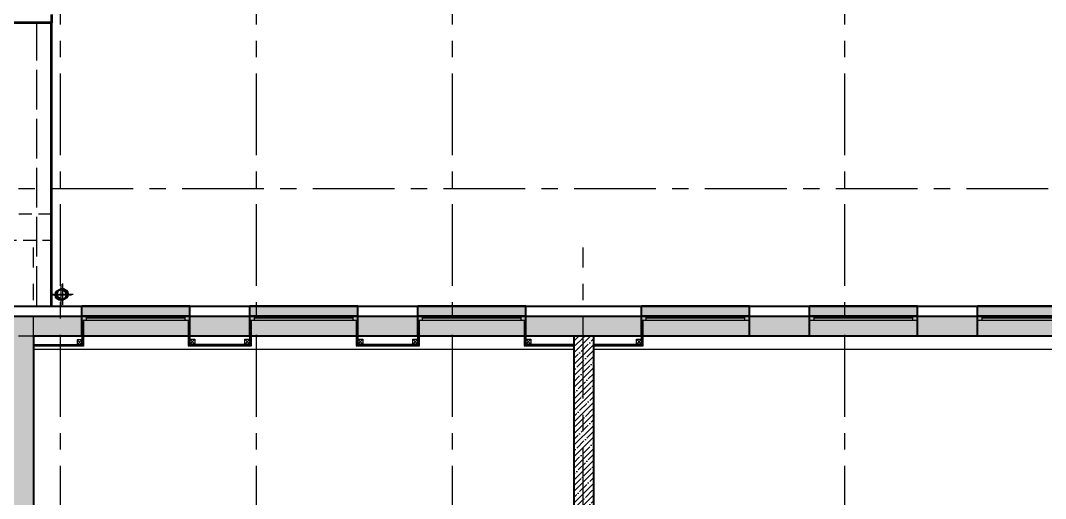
# Model space of a CAD drawing. Header units: millimetres. Extents: x -360149 to 682031, y -35655 to 209517.
# Drawn here: x 211976 to 227656, y 83863 to 91172 of the extents above; entities that cross this region are included whole.
import ezdxf
from ezdxf import colors
from ezdxf.entities.mleader import LeaderData, LeaderLine
from ezdxf.math import Vec2, Vec3

# ---------------------------------------------------------------- set-up
doc = ezdxf.new("R2010")
doc.units = ezdxf.units.MM
doc.header["$MEASUREMENT"] = 0
for name, pattern in [('ACAD_ISO02W100', [15, 12, -3]), ('CENTER', [2, 1.25, -0.25, 0.25, -0.25]), ('HIDDEN', [6, 4, -2])]:
    doc.linetypes.add(name, pattern=pattern)
doc.layers.get('0').update_dxf_attribs({"color": 250, "lineweight": 9})
for name, color, linetype, lineweight in [('18_АР_Водостоки', 7, 'Continuous', 18), ('_0', 250, 'Continuous', 9), ('АР_Навесной фасад', 147, 'Continuous', 5), ('АР_Окна БЛОК', 250, 'Continuous', 13), ('АР_Оси', 195, 'Continuous', 9), ('АР_Отметки', 250, 'Continuous', 15), ('АР_Перегородки витражные', 152, 'Continuous', 13), ('АР_Подоконники', 163, 'Continuous', 9), ('АР_Сущ Несущая стена', 216, 'Continuous', 30), ('АР_Штриховка монолит', 250, 'Continuous', 9), ('перекр 0.3', 181, 'Continuous', 30), ('пунктир', 251, 'Continuous', 13)]:
    doc.layers.add(name, color=color, linetype=linetype, lineweight=lineweight)
doc.styles.add('ISOCPEUR', font='isocpeur.ttf', dxfattribs={"width": 0.7})

# ---------------------------------------------------------------- blocks, each defined once
blk = doc.blocks.new('*U1009')
at = {"true_color": 0xffffff}
h = blk.add_hatch(color=7, dxfattribs=at)
h.dxf.hatch_style = 1
h.paths.add_polyline_path([(-1650, -240), (0, -240), (0, 220), (-1650, 220)])
at = {"lineweight": 30}
for p, q in [((-1650, -240), (-1650, 220)), ((0, -240), (0, 220))]:
    blk.add_line(p, q, dxfattribs=at)
for p, q in [((0, 220), (-1650, 220)), ((-1650, 70), (0, 70)), ((-1650, 0), (0, 0)), ((-1580, 0), (-1580, 70)), ((-1580, 35), (-70, 35)), ((-70, 0), (-70, 70)), ((-1650, -240), (0, -240)), ((-1650, -240), (-1650, -240)), ((-1650, -240), (-1650, -240)), ((0, -240), (0, -240)), ((0, -240), (0, -240))]:
    blk.add_line(p, q)
blk = doc.blocks.new('A$Ce02d65bd')
at = {"ltscale": 100}
for points in [[(0, 0), (0, 75), (75, 75), (75, 0), (0, 0)], [(0, 0), (75, 75)], [(0, 75), (75, 0)]]:
    blk.add_lwpolyline(points, dxfattribs=at)
blk = doc.blocks.new('A$C8f05bd62')
for points in [[(-25, 240), (-25, -151), (945, -151), (945, 240)], [(-12, 240), (-12, -138), (933, -138), (933, 240)], [(0, 220), (0, -126), (920, -126), (920, 183)]]:
    blk.add_lwpolyline(points)
at = {"layer": '_0', "color": 1, "lineweight": -3, "ltscale": 500}
for p in [(0, -126), (844, -126)]:
    blk.add_blockref('A$Ce02d65bd', p, dxfattribs=at)
blk = doc.blocks.new('_DotSmall')
at = {"color": 0, "linetype": 'ByBlock', "const_width": 0.5}
blk.add_lwpolyline([(-0.0625, 0, 1), (0.0625, 0, 1)], format="xyb", close=True, dxfattribs=at)

msp = doc.modelspace()

# ---------------------------------------------------------------- hatches: boundary and pattern name
at = {"layer": 'АР_Штриховка монолит', "ltscale": 100}
h = msp.add_hatch(dxfattribs=at)
h.set_pattern_fill('ANSI35', color=256, scale=500)
h.paths.add_polyline_path([(246375.61, 86650.68), (211875.61, 86650.68), (211875.61, 82685.68), (211875.61, 82485.68), (211875.61, 75165.68), (211975.61, 75165.68), (211975.61, 73908.16), (212175.61, 73908.16), (212175.61, 74865.68), (215930.61, 74865.68), (215930.61, 73683.16), (216130.61, 73683.16), (216130.61, 74865.68), (226847.63, 74865.68), (226847.63, 75165.68), (212175.61, 75165.68), (212175.61, 86350.68), (246375.61, 86350.68)])
h = msp.add_hatch(dxfattribs=at)
h.set_pattern_fill('ANSI35', color=256, scale=500)
h.paths.add_polyline_path([(220740.61, 86350.68), (220440.61, 86350.68), (220440.61, 78580.33), (220740.61, 78580.33)])

# ---------------------------------------------------------------- linework, layer by layer
for points in [[(212940.61, 86580.68), (212940.61, 86189.95), (212175.61, 86189.95)], [(212928.11, 86580.68), (212928.11, 86202.45), (212175.61, 86202.45)], [(212915.61, 86561.03), (212915.61, 86214.95), (212175.61, 86214.95)], [(219680.61, 86590.68), (219680.61, 86199.95), (220440.61, 86199.95)], [(219693.11, 86590.68), (219693.11, 86212.45), (220440.61, 86212.45)], [(219705.61, 86571.03), (219705.61, 86224.95), (220440.61, 86224.95)], [(220740.61, 86198.84), (221500.61, 86198.84), (221500.61, 86589.57)], [(220740.61, 86211.34), (221488.11, 86211.34), (221488.11, 86589.57)], [(220740.61, 86223.84), (221475.61, 86223.84), (221475.61, 86532.32)]]:
    msp.add_lwpolyline(points)
at = {"layer": '18_АР_Водостоки'}
for p, q in [((212594.64, 87139.88), (212594.64, 86815.93)), ((212616.85, 87150.49), (212616.85, 86826.54)), ((212432.66, 86977.9), (212756.61, 86977.9)), ((212454.88, 86988.51), (212778.82, 86988.51))]:
    msp.add_line(p, q, dxfattribs=at)
for centre, radius in [((212594.64, 86977.9), 88.3), ((212594.64, 86977.9), 75), ((212616.85, 86988.51), 88.3), ((212616.85, 86988.51), 75)]:
    msp.add_circle(centre, radius, dxfattribs=at)
at = {"layer": 'АР_Навесной фасад', "color": 18, "lineweight": 40, "ltscale": 100, "true_color": 0x000000}
for p, q in [((212449.18, 91265.68), (212449.18, 91135.68)), ((212449.18, 91135.68), (207059.17, 91135.68)), ((212449.18, 86810.68), (212449.18, 91135.68)), ((212449.18, 86810.68), (212449.18, 91135.68))]:
    msp.add_line(p, q, dxfattribs=at)
at = {"layer": 'АР_Навесной фасад', "ltscale": 100}
for p, q in [((211715.61, 86810.68), (246835.61, 86810.68)), ((211725.61, 86800.68), (246825.61, 86800.68))]:
    msp.add_line(p, q, dxfattribs=at)
at = {"layer": 'АР_Оси', "linetype": 'CENTER', "ltscale": 1000}
for p, q in [((212580.55, 134363.15), (212580.55, 78630.8)), ((215580.55, 134363.15), (215580.55, 78630.8)), ((218580.55, 134363.15), (218580.55, 78630.8)), ((224580.55, 134363.15), (224580.55, 78630.8)), ((182446.86, 88600.68), (265625.26, 88600.68)), ((212175.61, 53394.41), (212175.61, 87701.89)), ((220585.61, 53394.41), (220585.61, 87701.89)), ((182446.86, 86350.68), (265625.26, 86350.68))]:
    msp.add_line(p, q, dxfattribs=at)
at = {"layer": 'АР_Перегородки витражные', "color": 18, "true_color": 0x000000}
for points in [[(214540.61, 86590.68), (214540.61, 86199.95), (215510.61, 86199.95), (215510.61, 86590.68)], [(214553.11, 86590.68), (214553.11, 86212.45), (215498.11, 86212.45), (215498.11, 86590.68)], [(214565.61, 86571.03), (214565.61, 86224.95), (215485.61, 86224.95), (215485.61, 86533.44)], [(214565.61, 86224.95), (214565.61, 86299.95), (214640.61, 86299.95), (214640.61, 86224.95), (214565.61, 86224.95)], [(214565.61, 86224.95), (214640.61, 86299.95)], [(214565.61, 86299.95), (214640.61, 86224.95)], [(215409.81, 86224.95), (215409.81, 86299.95), (215484.81, 86299.95), (215484.81, 86224.95), (215409.81, 86224.95)], [(215409.81, 86224.95), (215484.81, 86299.95)], [(215409.81, 86299.95), (215484.81, 86224.95)]]:
    msp.add_lwpolyline(points, dxfattribs=at)
at = {"layer": 'АР_Подоконники', "ltscale": 100}
for p, q in [((212175.61, 86147.19), (220440.61, 86147.12)), ((220740.61, 86147.19), (229005.61, 86147.12))]:
    msp.add_line(p, q, dxfattribs=at)
at = {"layer": 'АР_Сущ Несущая стена', "ltscale": 100}
for p, q in [((211875.61, 86650.68), (246675.61, 86650.68)), ((212175.61, 86350.68), (246375.61, 86350.68)), ((212175.61, 86350.68), (212175.61, 75165.68)), ((220440.61, 86350.68), (220440.61, 78580.33)), ((220740.61, 86350.68), (220740.61, 78580.33))]:
    msp.add_line(p, q, dxfattribs=at)
at = {"layer": 'перекр 0.3', "color": 7, "linetype": 'HIDDEN', "lineweight": 5, "ltscale": 50}
msp.add_lwpolyline([(211714.35, 87812.18), (212449.18, 87812.19), (212449.18, 88210), (211714.35, 88210)], close=True, dxfattribs=at)
msp.add_lwpolyline([(211714.35, 87812.18), (212449.18, 87812.19), (212449.18, 88210), (211714.35, 88210)], close=True, dxfattribs=at)
at = {"layer": 'пунктир', "linetype": 'ACAD_ISO02W100', "ltscale": 50}
for points in [[(212224.35, 86817.59), (212224.35, 91142.59)], [(212224.35, 86811.05), (212224.35, 91136.05)]]:
    msp.add_lwpolyline(points, dxfattribs=at)

# ---------------------------------------------------------------- block references
at = {"layer": '_0', "color": 1, "lineweight": -3, "ltscale": 500, "xscale": -1}
msp.add_blockref('A$Ce02d65bd', (212915.61, 86214.95), dxfattribs=at)
at = {"layer": '_0', "color": 1, "lineweight": -3, "ltscale": 500}
for p in [(219705.61, 86224.95), (221400.61, 86223.84)]:
    msp.add_blockref('A$Ce02d65bd', p, dxfattribs=at)
at = {"layer": 'АР_Окна БЛОК'}
for p in [(214565.61, 86590.68), (217135.61, 86590.68), (219705.61, 86590.68), (223125.61, 86590.68), (225695.61, 86590.68), (228265.61, 86590.68)]:
    msp.add_blockref('*U1009', p, dxfattribs=at)
at = {"layer": 'АР_Перегородки витражные', "color": 18, "lineweight": 13, "ltscale": 500, "true_color": 0x000000}
msp.add_blockref('A$C8f05bd62', (217135.61, 86350.68), dxfattribs=at)

# ---------------------------------------------------------------- leaders
at = {"layer": 'АР_Отметки'}
ml = msp.add_multileader_mtext('Standard', dxfattribs=at)
ml.set_content('Л.4', color=256, style='ISOCPEUR')
ml.set_leader_properties(color=256, linetype='Continuous', lineweight=-1)
ml.set_arrow_properties(name='DOTSMALL')
ml.build(insert=Vec2(0, 0))
ml.multileader.update_dxf_attribs({"has_text_frame": 1, "text_left_attachment_type": 4, "text_right_attachment_type": 4, "dogleg_length": 100, "arrow_head_size": 180})
ctx = ml.context
ctx.base_point, ctx.char_height, ctx.arrow_head_size, ctx.landing_gap_size, ctx.plane_origin = Vec3(492034.94, 129862.56), 250, 180, 50, Vec3(520155.38, 117704.9)
ctx.left_attachment, ctx.right_attachment = 4, 4
notes = []
notes.append((ctx, [(0, (0, 0, 0), (0, 0), (1, 0), 1, [])]))
ctx.mtext.insert, ctx.mtext.width, ctx.mtext.line_spacing_style, ctx.mtext.flow_direction = Vec3(492084.94, 130195.89), 852.697, 2, 5
ml = msp.add_multileader_mtext('Standard', dxfattribs=at)
ml.set_content('Л.4', color=256, style='ISOCPEUR')
ml.set_leader_properties(color=256, linetype='Continuous', lineweight=-1)
ml.set_arrow_properties(name='DOTSMALL')
ml.build(insert=Vec2(0, 0))
ml.multileader.update_dxf_attribs({"has_text_frame": 1, "text_left_attachment_type": 4, "text_right_attachment_type": 4, "dogleg_length": 100, "arrow_head_size": 180})
ctx = ml.context
ctx.base_point, ctx.char_height, ctx.arrow_head_size, ctx.landing_gap_size, ctx.plane_origin = Vec3(219490.04, 129862.56), 250, 180, 50, Vec3(247610.49, 117704.9)
ctx.left_attachment, ctx.right_attachment = 4, 4
notes.append((ctx, [(0, (0, 0, 0), (0, 0), (1, 0), 1, [])]))
ctx.mtext.insert, ctx.mtext.width, ctx.mtext.line_spacing_style, ctx.mtext.flow_direction = Vec3(219540.04, 130195.89), 852.697, 2, 5
ml = msp.add_multileader_mtext('Standard', dxfattribs=at)
ml.set_content('+13,200', color=256, style='ISOCPEUR')
ml.set_leader_properties(color=256, linetype='Continuous', lineweight=-1)
ml.set_arrow_properties(name='DOTSMALL')
ml.build(insert=Vec2(0, 0))
ml.multileader.update_dxf_attribs({"has_text_frame": 1, "text_left_attachment_type": 4, "text_right_attachment_type": 4, "dogleg_length": 100, "arrow_head_size": 180})
ctx = ml.context
ctx.base_point, ctx.char_height, ctx.arrow_head_size, ctx.landing_gap_size, ctx.plane_origin = Vec3(224688.95, 129360.2), 250, 180, 50, Vec3(225232.23, 130163.16)
ctx.left_attachment, ctx.right_attachment = 4, 4
notes.append((ctx, [(0, (0, 0, 0), (0, 0), (1, 0), 1, [])]))
ctx.mtext.insert, ctx.mtext.width, ctx.mtext.line_spacing_style, ctx.mtext.flow_direction = Vec3(224738.95, 129693.54), 852.697, 2, 5
for ctx, leaders in notes:
    for number, flags, end, landing, length, lines in leaders:
        leader = LeaderData()
        leader.index, (leader.has_last_leader_line, leader.has_dogleg_vector, leader.attachment_direction) = number, flags
        leader.last_leader_point, leader.dogleg_vector, leader.dogleg_length = Vec3(end), Vec3(landing), length
        for number, points, colour, breaks in lines:
            line = LeaderLine()
            line.index, line.vertices, line.color, line.breaks = number, Vec3.list(points), colors.encode_raw_color(colour), breaks
            leader.lines.append(line)
        ctx.leaders.append(leader)

doc.saveas('drawing.dxf')
